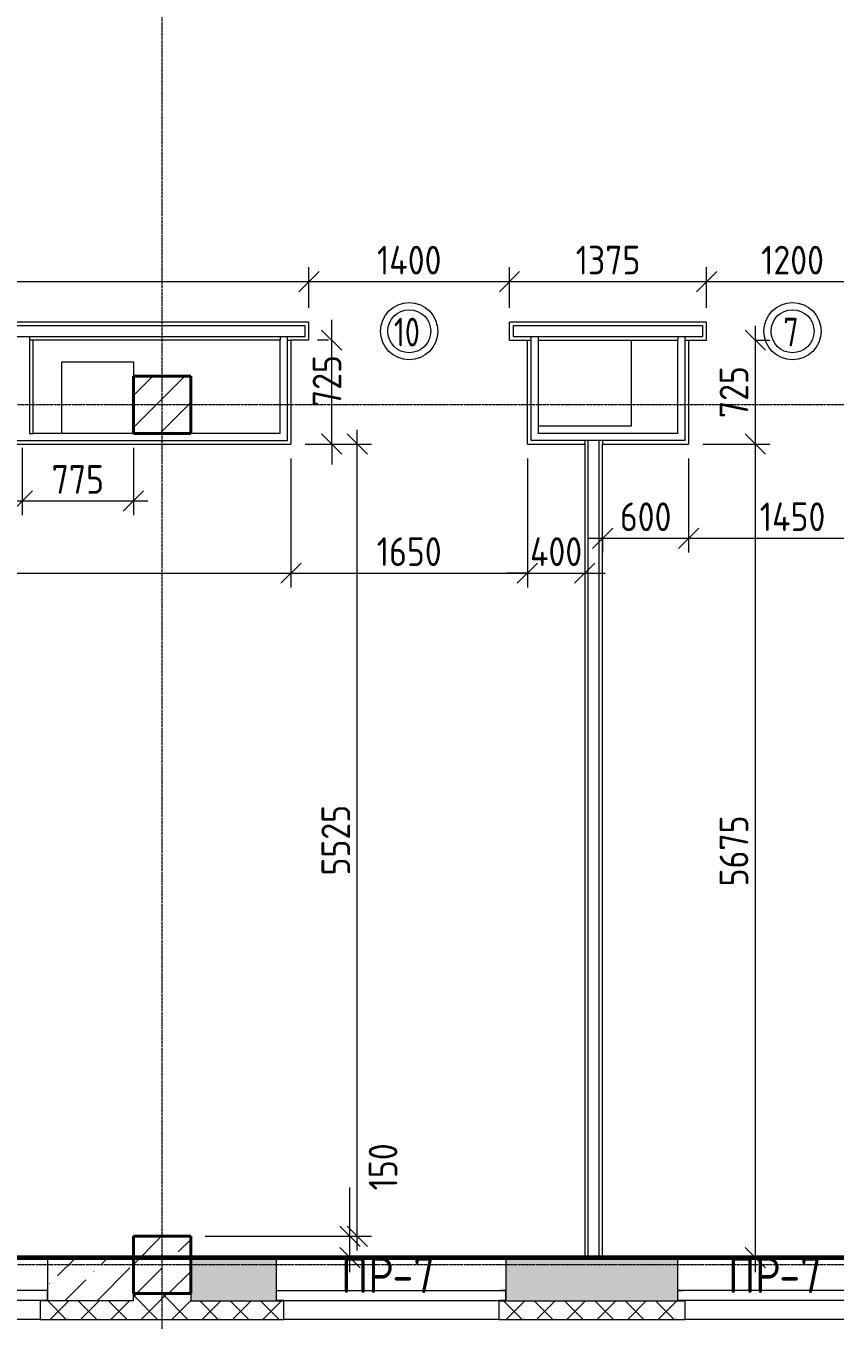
# Model space of a CAD drawing. Header units: millimetres. Extents: x -56773 to 221258, y -262288 to 26541.
# Drawn here: x -4141 to 1507, y -206008 to -196981 of the extents above; entities that cross this region are included whole.
import ezdxf

# ---------------------------------------------------------------- set-up
doc = ezdxf.new("R2010")
doc.units = ezdxf.units.MM
doc.linetypes.add('ADSK_Линия сетки', pattern=[25, 20, -2.5, 0, -2.5])
for name, color, linetype, lineweight in [('3.1 Штукатурка внешн стен для инвесторов', 5, 'Continuous', 60), ('_ Окна', 7, 'Continuous', 18), ('Марки', 7, 'Continuous', 20), ('Марки дверей', 7, 'Continuous', 20), ('Несущие колонны', 7, 'Continuous', 18), ('Окна', 7, 'Continuous', 9), ('Оси', 7, 'Continuous', 9), ('Перекрытие', 7, 'Continuous', 18), ('Размеры', 7, 'Continuous', 9), ('Стены внутренние', 7, 'Continuous', 18), ('Стены наружные', 7, 'Continuous', 18), ('Стены штриховка', 7, 'Continuous', 9)]:
    doc.layers.add(name, color=color, linetype=linetype, lineweight=lineweight)
doc.styles.add('GOST Common_2', font='', dxfattribs={"width": 0.9, "height": 250})
doc.styles.add('GOST Common_3', font='', dxfattribs={"width": 0.9, "height": 200})
doc.styles.add('GOST Common_B', font='', dxfattribs={"width": 0.8, "height": 200})
doc.styles.get('GOST Common_2').set_extended_font_data('GOST Common')
doc.styles.get('GOST Common_3').set_extended_font_data('GOST Common')
doc.styles.get('GOST Common_B').set_extended_font_data('GOST Common', bold=True)
doc.dimstyles.new('ADSK_Основной_2_0', dxfattribs={"dimscale": 304.8, "dimtxt": 201.142999, "dimasz": 0.463911, "dimexe": 0.328084, "dimexo": 0.328084, "dimgap": 0.164042, "dimtad": 1, "dimdec": 3, "dimrnd": 0.001, "dimdsep": 46, "dimtxsty": 'GOST Common_3', "dimblk1": 'OBLIQUE', "dimblk2": 'OBLIQUE', "dimsah": 1, "dimcen": 0.09, "dimdle": 0.328084, "dimazin": 2, "dimtfac": 1, "dimtdec": 4, "dimtix": 1, "dimtmove": 0, "dimatfit": 3, "dimfxl": 1, "dimtvp": 1, "dimtolj": 1, "dimtzin": 0, "dimlwd": 20, "dimlwe": 20, "dimarcsym": 2})
doc.dimstyles.new('ADSK_Основной_2_0_2', dxfattribs={"dimscale": 304.8, "dimtxt": 201.142999, "dimasz": 0.463911, "dimexe": 0.328084, "dimexo": 0.328084, "dimgap": 0.164042, "dimtad": 1, "dimdec": 3, "dimrnd": 0.001, "dimdsep": 46, "dimtxsty": 'GOST Common_3', "dimblk1": 'OBLIQUE', "dimblk2": 'OBLIQUE', "dimsah": 1, "dimcen": 0.09, "dimdle": 0.328084, "dimazin": 2, "dimtfac": 1, "dimtdec": 4, "dimtix": 1, "dimtmove": 0, "dimatfit": 3, "dimfxl": 1, "dimtvp": 1, "dimtolj": 1, "dimtzin": 0, "dimlwd": 20, "dimlwe": 20, "dimarcsym": 2})
pattern_1 = [(45, (9.36, -198628.46), (-224.506, 224.506), []), (45, (233.87, -198628.46), (-224.506, 224.506), [396.875, -79.375, 3.353, -76.022])]
pattern_2 = [(45, (9.36, -198628.46), (84.18955, 308.69595), [396.875, -79.375, 3.353, -76.022])]
pattern_3 = [(45, (9.36, -198628.46), (-106.066, 106.066), []), (135, (9.36, -198628.46), (-106.066, -106.066), [])]

# ---------------------------------------------------------------- blocks, each defined once
blk = doc.blocks.new('ADSK_КолоннаЖБ_Прямоугольная - 400x400 мм-1807143-Кладочный план 4-го этажа')
at = {"layer": 'Несущие колонны', "lineweight": 40}
for p, q in [((-200, 200), (200, 200)), ((-200, -200), (-200, 200)), ((200, 200), (200, -200)), ((200, -200), (-200, -200))]:
    blk.add_line(p, q, dxfattribs=at)
blk = doc.blocks.new('ОКНО L03 _2СТ_RS - ОК-5_1600х2000h-3556615-Кладочный план 4-го этажа')
at = {"layer": '_ Окна'}
for p, q in [((-838.1, 149), (761.9, 149)), ((-838.1, 149), (-838.1, 79)), ((-838.1, 149), (-833.1, 149)), ((-818.1, 149), (-38.1, 149)), ((-38.1, 149), (741.9, 149)), ((761.9, 149), (756.9, 149)), ((761.9, 149), (761.9, 79)), ((-838.1, 79), (761.9, 79)), ((-838.1, 79), (-803.1, 79)), ((-818.1, 79), (-38.1, 79)), ((-38.1, 79), (741.9, 79)), ((761.9, 79), (726.9, 79))]:
    blk.add_line(p, q, dxfattribs=at)
at = {"layer": 'Окна'}
blk.add_line((-888.1, -150), (811.9, -150), dxfattribs=at)
blk = doc.blocks.new('ОКНО L03 _2СТ_RS - ОК-5_1600х2000h-3556607-Кладочный план 4-го этажа')
at = {"layer": '_ Окна'}
for p, q in [((-838.1, -79), (761.9, -79)), ((-838.1, -149), (-838.1, -79)), ((-838.1, -79), (-803.1, -79)), ((-818.1, -79), (-38.1, -79)), ((-38.1, -79), (741.9, -79)), ((761.9, -79), (726.9, -79)), ((761.9, -149), (761.9, -79)), ((-838.1, -149), (761.9, -149)), ((-838.1, -149), (-833.1, -149)), ((-818.1, -149), (-38.1, -149)), ((-38.1, -149), (741.9, -149)), ((761.9, -149), (756.9, -149))]:
    blk.add_line(p, q, dxfattribs=at)
at = {"layer": 'Окна'}
blk.add_line((-888.1, 150), (811.9, 150), dxfattribs=at)
blk = doc.blocks.new('_Oblique')
at = {"color": 0, "linetype": 'ByBlock', "lineweight": -2}
blk.add_line((-0.5, -0.5), (0.5, 0.5), dxfattribs=at)
blk = doc.blocks.new('*D6170')
at = {"layer": 'Defpoints', "color": 0, "lineweight": 25, "transparency": 16777216}
for p in [(-2165.6, -198765.3), (-7140.6, -199048.5), (-2165.6, -199048.5)]:
    blk.add_point(p, dxfattribs=at)
at = {"layer": 'Размеры', "color": 0, "lineweight": 20, "transparency": 16777216}
for p, q in [((-7140.6, -198948.5), (-7140.6, -198665.3)), ((-2165.6, -198948.5), (-2165.6, -198665.3)), ((-7240.6, -198765.3), (-2065.6, -198765.3))]:
    blk.add_line(p, q, dxfattribs=at)
at = {"layer": 'Размеры', "color": 0, "lineweight": 20, "transparency": 16777216, "xscale": 141.4, "yscale": 141.4, "zscale": 141.4, "rotation": 180}
blk.add_blockref('_Oblique', (-7140.6, -198765.3), dxfattribs=at)
at = {"layer": 'Размеры', "color": 0, "lineweight": 20, "transparency": 16777216, "xscale": 141.4, "yscale": 141.4, "zscale": 141.4}
blk.add_blockref('_Oblique', (-2165.6, -198765.3), dxfattribs=at)
at = {"layer": 'Размеры', "color": 0, "lineweight": 9, "transparency": 16777216, "insert": (-4653.1, -198615.3), "char_height": 200, "width": 625.93, "attachment_point": 5, "style": 'GOST Common_3'}
blk.add_mtext('\\A1;4975', dxfattribs=at)
blk = doc.blocks.new('*D6171')
at = {"layer": 'Defpoints', "color": 0, "lineweight": 25, "transparency": 16777216}
for p in [(-765.6, -198765.3), (-2165.6, -199048.5), (-765.6, -199048.5)]:
    blk.add_point(p, dxfattribs=at)
at = {"layer": 'Размеры', "color": 0, "lineweight": 20, "transparency": 16777216}
for p, q in [((-2165.6, -198948.5), (-2165.6, -198665.3)), ((-765.6, -198948.5), (-765.6, -198665.3)), ((-2265.6, -198765.3), (-665.6, -198765.3))]:
    blk.add_line(p, q, dxfattribs=at)
at = {"layer": 'Размеры', "color": 0, "lineweight": 20, "transparency": 16777216, "xscale": 141.4, "yscale": 141.4, "zscale": 141.4, "rotation": 180}
blk.add_blockref('_Oblique', (-2165.6, -198765.3), dxfattribs=at)
at = {"layer": 'Размеры', "color": 0, "lineweight": 20, "transparency": 16777216, "xscale": 141.4, "yscale": 141.4, "zscale": 141.4}
blk.add_blockref('_Oblique', (-765.6, -198765.3), dxfattribs=at)
at = {"layer": 'Размеры', "color": 0, "lineweight": 9, "transparency": 16777216, "insert": (-1465.6, -198615.3), "char_height": 200, "width": 580.928, "attachment_point": 5, "style": 'GOST Common_3'}
blk.add_mtext('\\A1;1400', dxfattribs=at)
blk = doc.blocks.new('*D6172')
at = {"layer": 'Defpoints', "color": 0, "lineweight": 25, "transparency": 16777216}
for p in [(609.4, -198765.3), (-765.6, -199048.5), (609.4, -199048.5)]:
    blk.add_point(p, dxfattribs=at)
at = {"layer": 'Размеры', "color": 0, "lineweight": 20, "transparency": 16777216}
for p, q in [((-765.6, -198948.5), (-765.6, -198665.3)), ((609.4, -198948.5), (609.4, -198665.3)), ((-865.6, -198765.3), (709.4, -198765.3))]:
    blk.add_line(p, q, dxfattribs=at)
at = {"layer": 'Размеры', "color": 0, "lineweight": 20, "transparency": 16777216, "xscale": 141.4, "yscale": 141.4, "zscale": 141.4, "rotation": 180}
blk.add_blockref('_Oblique', (-765.6, -198765.3), dxfattribs=at)
at = {"layer": 'Размеры', "color": 0, "lineweight": 20, "transparency": 16777216, "xscale": 141.4, "yscale": 141.4, "zscale": 141.4}
blk.add_blockref('_Oblique', (609.4, -198765.3), dxfattribs=at)
at = {"layer": 'Размеры', "color": 0, "lineweight": 9, "transparency": 16777216, "insert": (-78.1, -198615.3), "char_height": 200, "width": 560.473, "attachment_point": 5, "style": 'GOST Common_3'}
blk.add_mtext('\\A1;1375', dxfattribs=at)
blk = doc.blocks.new('*D6173')
at = {"layer": 'Defpoints', "color": 0, "lineweight": 25, "transparency": 16777216}
for p in [(1809.4, -198765.3), (609.4, -199048.5), (1809.4, -199048.5)]:
    blk.add_point(p, dxfattribs=at)
at = {"layer": 'Размеры', "color": 0, "lineweight": 20, "transparency": 16777216}
for p, q in [((609.4, -198948.5), (609.4, -198665.3)), ((1809.4, -198948.5), (1809.4, -198665.3)), ((509.4, -198765.3), (1909.4, -198765.3))]:
    blk.add_line(p, q, dxfattribs=at)
at = {"layer": 'Размеры', "color": 0, "lineweight": 20, "transparency": 16777216, "xscale": 141.4, "yscale": 141.4, "zscale": 141.4, "rotation": 180}
blk.add_blockref('_Oblique', (609.4, -198765.3), dxfattribs=at)
at = {"layer": 'Размеры', "color": 0, "lineweight": 20, "transparency": 16777216, "xscale": 141.4, "yscale": 141.4, "zscale": 141.4}
blk.add_blockref('_Oblique', (1809.4, -198765.3), dxfattribs=at)
at = {"layer": 'Размеры', "color": 0, "lineweight": 9, "transparency": 16777216, "insert": (1209.4, -198615.3), "char_height": 200, "width": 560.473, "attachment_point": 5, "style": 'GOST Common_3'}
blk.add_mtext('\\A1;1200', dxfattribs=at)
blk = doc.blocks.new('*D6196')
at = {"layer": 'Defpoints', "color": 0, "lineweight": 25, "transparency": 16777216}
for p in [(484.4, -199898.5), (-115.6, -200455.2), (484.4, -200555.2)]:
    blk.add_point(p, dxfattribs=at)
at = {"layer": 'Размеры', "color": 0, "lineweight": 20, "transparency": 16777216}
for p, q in [((484.4, -199998.5), (484.4, -200655.2)), ((-215.6, -200555.2), (584.4, -200555.2)), ((-115.6, -200555.2), (-115.6, -200655.2))]:
    blk.add_line(p, q, dxfattribs=at)
at = {"layer": 'Размеры', "color": 0, "lineweight": 20, "transparency": 16777216, "xscale": 141.4, "yscale": 141.4, "zscale": 141.4, "rotation": 180}
blk.add_blockref('_Oblique', (-115.6, -200555.2), dxfattribs=at)
at = {"layer": 'Размеры', "color": 0, "lineweight": 20, "transparency": 16777216, "xscale": 141.4, "yscale": 141.4, "zscale": 141.4}
blk.add_blockref('_Oblique', (484.4, -200555.2), dxfattribs=at)
at = {"layer": 'Размеры', "color": 0, "lineweight": 9, "transparency": 16777216, "insert": (184.4, -200405.2), "char_height": 200, "width": 454.106, "attachment_point": 5, "style": 'GOST Common_3'}
blk.add_mtext('\\A1;600', dxfattribs=at)
blk = doc.blocks.new('*D6197')
at = {"layer": 'Defpoints', "color": 0, "lineweight": 25, "transparency": 16777216}
for p in [(484.4, -199898.5), (1934.4, -199898.5), (1934.4, -200555.2)]:
    blk.add_point(p, dxfattribs=at)
at = {"layer": 'Размеры', "color": 0, "lineweight": 20, "transparency": 16777216}
for p, q in [((484.4, -199998.5), (484.4, -200655.2)), ((1934.4, -199998.5), (1934.4, -200655.2)), ((384.4, -200555.2), (2034.4, -200555.2))]:
    blk.add_line(p, q, dxfattribs=at)
at = {"layer": 'Размеры', "color": 0, "lineweight": 20, "transparency": 16777216, "xscale": 141.4, "yscale": 141.4, "zscale": 141.4, "rotation": 180}
blk.add_blockref('_Oblique', (484.4, -200555.2), dxfattribs=at)
at = {"layer": 'Размеры', "color": 0, "lineweight": 20, "transparency": 16777216, "xscale": 141.4, "yscale": 141.4, "zscale": 141.4}
blk.add_blockref('_Oblique', (1934.4, -200555.2), dxfattribs=at)
at = {"layer": 'Размеры', "color": 0, "lineweight": 9, "transparency": 16777216, "insert": (1209.4, -200405.2), "char_height": 200, "width": 580.928, "attachment_point": 5, "style": 'GOST Common_3'}
blk.add_mtext('\\A1;1450', dxfattribs=at)
blk = doc.blocks.new('*D6199')
at = {"layer": 'Defpoints', "color": 0, "lineweight": 25, "transparency": 16777216}
for p in [(484.4, -199898.5), (950.6, -199898.5), (850.6, -205573.5)]:
    blk.add_point(p, dxfattribs=at)
at = {"layer": 'Размеры', "color": 0, "lineweight": 20, "transparency": 16777216}
for p, q in [((950.6, -205673.5), (950.6, -199798.5)), ((584.4, -199898.5), (1050.6, -199898.5)), ((950.6, -205573.5), (1050.6, -205573.5))]:
    blk.add_line(p, q, dxfattribs=at)
at = {"layer": 'Размеры', "color": 0, "lineweight": 20, "transparency": 16777216, "xscale": 141.4, "yscale": 141.4, "zscale": 141.4}
for p, rotation in [((950.6, -199898.5), 90), ((950.6, -205573.5), 270)]:
    blk.add_blockref('_Oblique', p, dxfattribs=dict(at, rotation=rotation))
at = {"layer": 'Размеры', "color": 0, "lineweight": 9, "transparency": 16777216, "insert": (800.6, -202736), "char_height": 200, "width": 605.475, "attachment_point": 5, "rotation": 90, "style": 'GOST Common_3'}
blk.add_mtext('\\A1;5675', dxfattribs=at)
blk = doc.blocks.new('*D6200')
at = {"layer": 'Defpoints', "color": 0, "lineweight": 25, "transparency": 16777216}
for p in [(850.6, -199173.5), (950.6, -199173.5), (484.4, -199898.5)]:
    blk.add_point(p, dxfattribs=at)
at = {"layer": 'Размеры', "color": 0, "lineweight": 20, "transparency": 16777216}
for p, q in [((950.6, -199998.5), (950.6, -199073.5)), ((950.6, -199173.5), (1050.6, -199173.5)), ((584.4, -199898.5), (1050.6, -199898.5))]:
    blk.add_line(p, q, dxfattribs=at)
at = {"layer": 'Размеры', "color": 0, "lineweight": 20, "transparency": 16777216, "xscale": 141.4, "yscale": 141.4, "zscale": 141.4}
for p, rotation in [((950.6, -199173.5), 90), ((950.6, -199898.5), 270)]:
    blk.add_blockref('_Oblique', p, dxfattribs=dict(at, rotation=rotation))
at = {"layer": 'Размеры', "color": 0, "lineweight": 9, "transparency": 16777216, "insert": (800.6, -199536), "char_height": 200, "width": 454.106, "attachment_point": 5, "rotation": 90, "style": 'GOST Common_3'}
blk.add_mtext('\\A1;725', dxfattribs=at)
blk = doc.blocks.new('*D6201')
at = {"layer": 'Defpoints', "color": 0, "lineweight": 25, "transparency": 16777216}
for p in [(-2290.6, -199898.5), (-9390.6, -200698.7), (-2290.6, -200798.7)]:
    blk.add_point(p, dxfattribs=at)
at = {"layer": 'Размеры', "color": 0, "lineweight": 20, "transparency": 16777216}
for p, q in [((-2290.6, -199998.5), (-2290.6, -200898.7)), ((-9490.6, -200798.7), (-2190.6, -200798.7)), ((-9390.6, -200798.7), (-9390.6, -200898.7))]:
    blk.add_line(p, q, dxfattribs=at)
at = {"layer": 'Размеры', "color": 0, "lineweight": 20, "transparency": 16777216, "xscale": 141.4, "yscale": 141.4, "zscale": 141.4, "rotation": 180}
blk.add_blockref('_Oblique', (-9390.6, -200798.7), dxfattribs=at)
at = {"layer": 'Размеры', "color": 0, "lineweight": 20, "transparency": 16777216, "xscale": 141.4, "yscale": 141.4, "zscale": 141.4}
blk.add_blockref('_Oblique', (-2290.6, -200798.7), dxfattribs=at)
at = {"layer": 'Размеры', "color": 0, "lineweight": 9, "transparency": 16777216, "insert": (-5840.6, -200648.7), "char_height": 200, "width": 560.473, "attachment_point": 5, "style": 'GOST Common_3'}
blk.add_mtext('\\A1;7100', dxfattribs=at)
blk = doc.blocks.new('*D6202')
at = {"layer": 'Defpoints', "color": 0, "lineweight": 25, "transparency": 16777216}
for p in [(-2290.6, -199898.5), (-640.6, -199898.5), (-640.6, -200798.7)]:
    blk.add_point(p, dxfattribs=at)
at = {"layer": 'Размеры', "color": 0, "lineweight": 20, "transparency": 16777216}
for p, q in [((-2290.6, -199998.5), (-2290.6, -200898.7)), ((-640.6, -199998.5), (-640.6, -200898.7)), ((-2390.6, -200798.7), (-540.6, -200798.7))]:
    blk.add_line(p, q, dxfattribs=at)
at = {"layer": 'Размеры', "color": 0, "lineweight": 20, "transparency": 16777216, "xscale": 141.4, "yscale": 141.4, "zscale": 141.4, "rotation": 180}
blk.add_blockref('_Oblique', (-2290.6, -200798.7), dxfattribs=at)
at = {"layer": 'Размеры', "color": 0, "lineweight": 20, "transparency": 16777216, "xscale": 141.4, "yscale": 141.4, "zscale": 141.4}
blk.add_blockref('_Oblique', (-640.6, -200798.7), dxfattribs=at)
at = {"layer": 'Размеры', "color": 0, "lineweight": 9, "transparency": 16777216, "insert": (-1465.6, -200648.7), "char_height": 200, "width": 560.473, "attachment_point": 5, "style": 'GOST Common_3'}
blk.add_mtext('\\A1;1650', dxfattribs=at)
blk = doc.blocks.new('*D6203')
at = {"layer": 'Defpoints', "color": 0, "lineweight": 25, "transparency": 16777216}
for p in [(-640.6, -199898.5), (-240.6, -200698.7), (-240.6, -200798.7)]:
    blk.add_point(p, dxfattribs=at)
at = {"layer": 'Размеры', "color": 0, "lineweight": 20, "transparency": 16777216}
for p, q in [((-640.6, -199998.5), (-640.6, -200898.7)), ((-640.6, -200798.7), (-782, -200798.7)), ((-640.6, -200798.7), (-240.6, -200798.7)), ((-240.6, -200798.7), (-240.6, -200898.7)), ((-240.6, -200798.7), (-99.2, -200798.7))]:
    blk.add_line(p, q, dxfattribs=at)
at = {"layer": 'Размеры', "color": 0, "lineweight": 20, "transparency": 16777216, "xscale": 141.4, "yscale": 141.4, "zscale": 141.4}
blk.add_blockref('_Oblique', (-640.6, -200798.7), dxfattribs=at)
at = {"layer": 'Размеры', "color": 0, "lineweight": 20, "transparency": 16777216, "xscale": 141.4, "yscale": 141.4, "zscale": 141.4, "rotation": 180}
blk.add_blockref('_Oblique', (-240.6, -200798.7), dxfattribs=at)
at = {"layer": 'Размеры', "color": 0, "lineweight": 9, "transparency": 16777216, "insert": (-440.6, -200648.7), "char_height": 200, "width": 474.561, "attachment_point": 5, "style": 'GOST Common_3'}
blk.add_mtext('\\A1;400', dxfattribs=at)
blk = doc.blocks.new('*D6206')
at = {"layer": 'Defpoints', "color": 0, "lineweight": 25, "transparency": 16777216}
for p in [(-5840.6, -199823.5), (-4165.6, -199823.5), (-4165.6, -200295)]:
    blk.add_point(p, dxfattribs=at)
at = {"layer": 'Размеры', "color": 0, "lineweight": 20, "transparency": 16777216}
for p, q in [((-5840.6, -199923.5), (-5840.6, -200395)), ((-4165.6, -199923.5), (-4165.6, -200395)), ((-5940.6, -200295), (-4065.6, -200295))]:
    blk.add_line(p, q, dxfattribs=at)
at = {"layer": 'Размеры', "color": 0, "lineweight": 20, "transparency": 16777216, "xscale": 141.4, "yscale": 141.4, "zscale": 141.4, "rotation": 180}
blk.add_blockref('_Oblique', (-5840.6, -200295), dxfattribs=at)
at = {"layer": 'Размеры', "color": 0, "lineweight": 20, "transparency": 16777216, "xscale": 141.4, "yscale": 141.4, "zscale": 141.4}
blk.add_blockref('_Oblique', (-4165.6, -200295), dxfattribs=at)
at = {"layer": 'Размеры', "color": 0, "lineweight": 9, "transparency": 16777216, "insert": (-5003.1, -200145), "char_height": 200, "width": 560.473, "attachment_point": 5, "style": 'GOST Common_3'}
blk.add_mtext('\\A1;1675', dxfattribs=at)
blk = doc.blocks.new('*D6207')
at = {"layer": 'Defpoints', "color": 0, "lineweight": 25, "transparency": 16777216}
for p in [(-4165.6, -199823.5), (-3390.6, -199823.5), (-3390.6, -200295)]:
    blk.add_point(p, dxfattribs=at)
at = {"layer": 'Размеры', "color": 0, "lineweight": 20, "transparency": 16777216}
for p, q in [((-4165.6, -199923.5), (-4165.6, -200395)), ((-3390.6, -199923.5), (-3390.6, -200395)), ((-4265.6, -200295), (-3290.6, -200295))]:
    blk.add_line(p, q, dxfattribs=at)
at = {"layer": 'Размеры', "color": 0, "lineweight": 20, "transparency": 16777216, "xscale": 141.4, "yscale": 141.4, "zscale": 141.4, "rotation": 180}
blk.add_blockref('_Oblique', (-4165.6, -200295), dxfattribs=at)
at = {"layer": 'Размеры', "color": 0, "lineweight": 20, "transparency": 16777216, "xscale": 141.4, "yscale": 141.4, "zscale": 141.4}
blk.add_blockref('_Oblique', (-3390.6, -200295), dxfattribs=at)
at = {"layer": 'Размеры', "color": 0, "lineweight": 9, "transparency": 16777216, "insert": (-3778.1, -200145), "char_height": 200, "width": 454.106, "attachment_point": 5, "style": 'GOST Common_3'}
blk.add_mtext('\\A1;775', dxfattribs=at)
blk = doc.blocks.new('*D6329')
at = {"layer": 'Defpoints', "color": 0, "lineweight": 25, "transparency": 16777216}
for p in [(-2990.6, -205423.5), (-1878.8, -205423.5), (-1927.8, -205573.5)]:
    blk.add_point(p, dxfattribs=at)
at = {"layer": 'Размеры', "color": 0, "lineweight": 20, "transparency": 16777216}
for p, q in [((-1878.8, -205423.5), (-1878.8, -205082.8)), ((-2890.6, -205423.5), (-1778.8, -205423.5)), ((-1878.8, -205673.5), (-1878.8, -205423.5)), ((-1827.8, -205573.5), (-1778.8, -205573.5))]:
    blk.add_line(p, q, dxfattribs=at)
at = {"layer": 'Размеры', "color": 0, "lineweight": 20, "transparency": 16777216, "xscale": 141.4, "yscale": 141.4, "zscale": 141.4}
for p, rotation in [((-1878.8, -205423.5), 90), ((-1878.8, -205573.5), 270)]:
    blk.add_blockref('_Oblique', p, dxfattribs=dict(at, rotation=rotation))
at = {"layer": 'Размеры', "color": 0, "lineweight": 9, "transparency": 16777216, "insert": (-1747.9, -205104), "char_height": 200, "width": 409.104, "attachment_point": 1, "rotation": 90, "line_spacing_factor": 1.022761, "style": 'GOST Common_3'}
blk.add_mtext('\\A1;150', dxfattribs=at)
blk = doc.blocks.new('*D6330')
at = {"layer": 'Defpoints', "color": 0, "lineweight": 25, "transparency": 16777216}
for p in [(-2290.6, -199898.5), (-1827.8, -199898.5), (-2990.6, -205423.5)]:
    blk.add_point(p, dxfattribs=at)
at = {"layer": 'Размеры', "color": 0, "lineweight": 20, "transparency": 16777216}
for p, q in [((-1827.8, -205523.5), (-1827.8, -199798.5)), ((-2190.6, -199898.5), (-1727.8, -199898.5)), ((-2890.6, -205423.5), (-1727.8, -205423.5))]:
    blk.add_line(p, q, dxfattribs=at)
at = {"layer": 'Размеры', "color": 0, "lineweight": 20, "transparency": 16777216, "xscale": 141.4, "yscale": 141.4, "zscale": 141.4}
for p, rotation in [((-1827.8, -199898.5), 90), ((-1827.8, -205423.5), 270)]:
    blk.add_blockref('_Oblique', p, dxfattribs=dict(at, rotation=rotation))
at = {"layer": 'Размеры', "color": 0, "lineweight": 9, "transparency": 16777216, "insert": (-1977.8, -202661), "char_height": 200, "width": 605.475, "attachment_point": 5, "rotation": 90, "style": 'GOST Common_3'}
blk.add_mtext('\\A1;5525', dxfattribs=at)
blk = doc.blocks.new('*D6331')
at = {"layer": 'Defpoints', "color": 0, "lineweight": 25, "transparency": 16777216}
for p in [(-2005.8, -199173.5), (-1927.8, -199173.5), (-2290.6, -199898.5)]:
    blk.add_point(p, dxfattribs=at)
at = {"layer": 'Размеры', "color": 0, "lineweight": 20, "transparency": 16777216}
for p, q in [((-2005.8, -199173.5), (-2005.8, -199032.1)), ((-2027.8, -199173.5), (-2105.8, -199173.5)), ((-2005.8, -199898.5), (-2005.8, -199173.5)), ((-2190.6, -199898.5), (-1905.8, -199898.5)), ((-2005.8, -199898.5), (-2005.8, -200039.9))]:
    blk.add_line(p, q, dxfattribs=at)
at = {"layer": 'Размеры', "color": 0, "lineweight": 20, "transparency": 16777216, "xscale": 141.4, "yscale": 141.4, "zscale": 141.4}
for p, rotation in [((-2005.8, -199173.5), 270), ((-2005.8, -199898.5), 90)]:
    blk.add_blockref('_Oblique', p, dxfattribs=dict(at, rotation=rotation))
at = {"layer": 'Размеры', "color": 0, "lineweight": 9, "transparency": 16777216, "insert": (-2139.2, -199640.3), "char_height": 200, "width": 454.106, "attachment_point": 1, "rotation": 90, "line_spacing_factor": 1.022761, "style": 'GOST Common_3'}
blk.add_mtext('\\A1;725', dxfattribs=at)
blk = doc.blocks.new('М_двери1 - Марка экземпляра 2-3719212-Кладочный план 4-го этажа')
at = {"layer": 'Марки дверей'}
for radius in [2, 1.5]:
    blk.add_circle((0, 0), radius, dxfattribs=at)

msp = doc.modelspace()

# ---------------------------------------------------------------- hatches: boundary and pattern name
at = {"layer": 'Несущие колонны', "lineweight": 9}
h = msp.add_hatch(dxfattribs=at)
h.set_pattern_fill('FP_1', color=256, style=0, pattern_type=2)
h.set_pattern_definition(pattern_1)
h.paths.add_polyline_path([(-3305.1281, -199823.4914), (-2990.6385, -199823.4914), (-2990.6385, -199423.4914), (-3390.6385, -199423.4914), (-3390.6385, -199823.4914)])
h = msp.add_hatch(dxfattribs=at)
h.set_pattern_fill('FP_1', color=256, style=0, pattern_type=2)
h.set_pattern_definition(pattern_1)
h.paths.add_polyline_path([(-3305.1281, -205823.4914), (-2990.6385, -205823.4914), (-2990.6385, -205423.4914), (-3390.6385, -205423.4914), (-3390.6385, -205823.4914)])
at = {"layer": 'Стены внутренние', "lineweight": 9}
h = msp.add_hatch(dxfattribs=at)
h.set_pattern_fill('FP_2', color=256, style=0, pattern_type=2)
h.set_pattern_definition(pattern_2)
h.paths.add_polyline_path([(-3390.6385, -205873.4914), (-3390.6385, -205573.4914), (-3990.6385, -205573.4914), (-3990.6385, -205872.4914), (-4040.6385, -205873.4914)])
h.paths.add_polyline_path([(-5540.6385, -205873.4914), (-5540.6385, -205872.4914), (-5590.6385, -205872.4914), (-5590.6385, -205573.4914), (-6790.6385, -205573.4914), (-6790.6385, -205872.4914), (-6605.294, -205873.4914)])
h.paths.add_polyline_path([(-14030.6674, -205873.4914), (-12190.6385, -205872.4914), (-12190.6385, -205573.4914), (-14390.6385, -205573.4914), (-14390.6385, -205872.4914), (-14440.6385, -205873.4914)])
h.paths.add_polyline_path([(-9905.46, -205873.4914), (-8390.6385, -205872.4914), (-8390.6385, -205573.4914), (-8990.6385, -205573.4914), (-8990.6385, -205823.4914), (-9390.6385, -205823.4914), (-9390.6385, -205573.4914), (-10590.6385, -205573.4914), (-10590.6385, -205872.4914), (-10640.6385, -205873.4914)])
h.paths.add_polyline_path([(-19390.6385, -205873.4914), (-18790.6385, -205872.4914), (-18790.6385, -205573.4914), (-19390.6385, -205573.4914), (-19390.6385, -205823.4914)])
h.paths.add_polyline_path([(-15940.6385, -205873.4914), (-15940.6385, -205872.4914), (-15990.6385, -205872.4914), (-15990.6385, -205573.4914), (-17190.6385, -205573.4914), (-17190.6385, -205872.4914), (-16505.7919, -205873.4914)])
h = msp.add_hatch(dxfattribs=at)
h.set_pattern_fill('FP_2', color=256, style=0, pattern_type=2)
h.set_pattern_definition(pattern_2)
h.paths.add_polyline_path([(59259.3615, -205873.4914), (59259.3615, -205872.4914), (59209.3615, -205872.4914), (59209.3615, -205573.4914), (58009.3615, -205573.4914), (58009.3615, -205872.4914), (57959.3615, -205873.4914)])
h.paths.add_polyline_path([(60759.3615, -205873.4914), (61559.3615, -205873.4914), (61559.3615, -205573.4914), (60809.3615, -205573.4914), (60809.3615, -205872.4914), (60759.3615, -205872.4914)])
h.paths.add_polyline_path([(56459.3615, -205873.4914), (56459.3615, -205872.4914), (56409.3615, -205872.4914), (56409.3615, -205573.4914), (54809.3615, -205573.4914), (54809.3615, -205872.4914), (56097.859, -205873.4914)])
h.paths.add_polyline_path([(53259.3615, -205873.4914), (53259.3615, -205872.4914), (53209.3615, -205872.4914), (53209.3615, -205573.4914), (52009.3615, -205573.4914), (52009.3615, -205872.4914), (52797.6931, -205873.4914)])
h.paths.add_polyline_path([(48459.3615, -205873.4914), (50409.3615, -205872.4914), (50409.3615, -205573.4914), (48509.3615, -205573.4914), (48509.3615, -205872.4914), (48459.3615, -205872.4914)])
h.paths.add_polyline_path([(39597.0293, -205873.4914), (40609.3615, -205872.4914), (40609.3615, -205573.4914), (39009.3615, -205573.4914), (39009.3615, -205872.4914), (38959.3615, -205873.4914)])
h.paths.add_polyline_path([(37459.3615, -205873.4914), (37459.3615, -205872.4914), (37409.3615, -205872.4914), (37409.3615, -205573.4914), (36209.3615, -205573.4914), (36209.3615, -205872.4914), (36296.8633, -205873.4914)])
h.paths.add_polyline_path([(46959.3615, -205873.4914), (46959.3615, -205872.4914), (46909.3615, -205872.4914), (46909.3615, -205573.4914), (45009.3615, -205573.4914), (45009.3615, -205872.4914), (46197.3612, -205873.4914)])
h.paths.add_polyline_path([(42897.1952, -205873.4914), (43409.3615, -205872.4914), (43409.3615, -205573.4914), (42209.3615, -205573.4914), (42209.3615, -205872.4914), (42159.3615, -205873.4914)])
h.paths.add_polyline_path([(34659.3615, -205873.4914), (34659.3615, -205872.4914), (34609.3615, -205872.4914), (34609.3615, -205573.4914), (34009.3615, -205573.4914), (34009.3615, -205823.4914), (33609.3615, -205823.4914), (33609.3615, -205573.4914), (33009.3615, -205573.4914), (33009.3615, -205872.4914), (32996.6974, -205873.4914)])
h.paths.add_polyline_path([(22659.3615, -205873.4914), (22659.3615, -205872.4914), (22609.3615, -205872.4914), (22609.3615, -205573.4914), (22009.3615, -205573.4914), (22009.3615, -205823.4914), (21609.3615, -205823.4914), (21609.3615, -205573.4914), (21009.3615, -205573.4914), (21009.3615, -205872.4914), (20959.3615, -205873.4914)])
h.paths.add_polyline_path([(28659.3615, -205873.4914), (28659.3615, -205872.4914), (28609.3615, -205872.4914), (28609.3615, -205573.4914), (27009.3615, -205573.4914), (27009.3615, -205872.4914), (26959.3615, -205873.4914)])
h.paths.add_polyline_path([(25459.3615, -205873.4914), (25459.3615, -205872.4914), (25409.3615, -205872.4914), (25409.3615, -205573.4914), (24209.3615, -205573.4914), (24209.3615, -205872.4914), (24159.3615, -205873.4914)])
h.paths.add_polyline_path([(19459.3615, -205873.4914), (19459.3615, -205872.4914), (19409.3615, -205872.4914), (19409.3615, -205573.4914), (18209.3615, -205573.4914), (18209.3615, -205872.4914), (18159.3615, -205873.4914)])
h.paths.add_polyline_path([(31459.3615, -205873.4914), (31459.3615, -205872.4914), (31409.3615, -205872.4914), (31409.3615, -205573.4914), (30209.3615, -205573.4914), (30209.3615, -205872.4914), (30159.3615, -205873.4914)])
h.paths.add_polyline_path([(16659.3615, -205873.4914), (16659.3615, -205872.4914), (16609.3615, -205872.4914), (16609.3615, -205573.4914), (16009.3615, -205573.4914), (16009.3615, -205823.4914), (15609.3615, -205823.4914), (15609.3615, -205573.4914), (15009.3615, -205573.4914), (15009.3615, -205823.4914), (14609.3615, -205823.4914), (14609.3615, -205573.4914), (14009.3615, -205573.4914), (14009.3615, -205872.4914), (16495.8676, -205873.4914)])
h.paths.add_polyline_path([(9659.3615, -205873.4914), (9659.3615, -205872.4914), (9609.3615, -205872.4914), (9609.3615, -205573.4914), (9009.3615, -205573.4914), (9009.3615, -205823.4914), (8609.3615, -205823.4914), (8609.3615, -205573.4914), (8009.3615, -205573.4914), (8009.3615, -205872.4914), (7959.3615, -205873.4914)])
h.paths.add_polyline_path([(11159.3615, -205873.4914), (12409.3615, -205872.4914), (12409.3615, -205573.4914), (11209.3615, -205573.4914), (11209.3615, -205872.4914), (11159.3615, -205872.4914)])
h.paths.add_polyline_path([(3659.3615, -205873.4914), (3659.3615, -205872.4914), (3609.3615, -205872.4914), (3609.3615, -205573.4914), (3009.3615, -205573.4914), (3009.3615, -205823.4914), (2609.3615, -205823.4914), (2609.3615, -205573.4914), (2009.3615, -205573.4914), (2009.3615, -205872.4914), (3295.2038, -205873.4914)])
h.paths.add_polyline_path([(-840.6385, -205873.4914), (409.3615, -205872.4914), (409.3615, -205573.4914), (-790.6385, -205573.4914), (-790.6385, -205872.4914), (-840.6385, -205872.4914)])
h.paths.add_polyline_path([(-2340.6385, -205873.4914), (-2340.6385, -205872.4914), (-2390.6385, -205872.4914), (-2390.6385, -205573.4914), (-2990.6385, -205573.4914), (-2990.6385, -205873.4914)])
h.paths.add_polyline_path([(5159.3615, -205873.4914), (6409.3615, -205872.4914), (6409.3615, -205573.4914), (5209.3615, -205573.4914), (5209.3615, -205872.4914), (5159.3615, -205872.4914)])
at = {"layer": 'Стены наружные', "lineweight": 9}
h = msp.add_hatch(dxfattribs=at)
h.set_pattern_fill('FP_4', color=256, style=0, pattern_type=2)
h.set_pattern_definition(pattern_3)
h.paths.add_polyline_path([(-3390.6385, -206003.4914), (-3390.6385, -205873.4914), (-4040.6385, -205873.4914), (-4040.6385, -206003.4914)])
h.paths.add_polyline_path([(-17240.6385, -206003.4914), (-15940.6385, -206003.4914), (-15940.6385, -205873.4914), (-17240.6385, -205873.4914)])
h.paths.add_polyline_path([(-19390.6385, -206003.4914), (-18740.6385, -206003.4914), (-18740.6385, -205873.4914), (-19390.6385, -205873.4914)])
h.paths.add_polyline_path([(-6605.294, -206003.4914), (-5540.6385, -206003.4914), (-5540.6385, -205873.4914), (-6840.6385, -205873.4914), (-6840.6385, -206003.4914)])
h.paths.add_polyline_path([(-14440.6385, -206003.4914), (-12140.6385, -206003.4914), (-12140.6385, -205873.4914), (-14440.6385, -205873.4914)])
h.paths.add_polyline_path([(-9905.46, -206003.4914), (-8340.6385, -206003.4914), (-8340.6385, -205873.4914), (-10640.6385, -205873.4914), (-10640.6385, -206003.4914)])
h = msp.add_hatch(dxfattribs=at)
h.set_pattern_fill('FP_4', color=256, style=0, pattern_type=2)
h.set_pattern_definition(pattern_3)
h.paths.add_polyline_path([(-3390.6385, -206003.4914), (-2990.6385, -206003.4914), (-2990.6385, -205823.4914), (-3390.6385, -205823.4914), (-3390.6385, -205873.4914)])
h = msp.add_hatch(dxfattribs=at)
h.set_pattern_fill('FP_4', color=256, style=0, pattern_type=2)
h.set_pattern_definition(pattern_3)
h.paths.add_polyline_path([(61989.3615, -206003.4914), (61989.3615, -205873.4914), (60759.3615, -205873.4914), (60759.3615, -206003.4914), (61873.1494, -206003.4914)])
h.paths.add_polyline_path([(57959.3615, -206003.4914), (59259.3615, -206003.4914), (59259.3615, -205873.4914), (57959.3615, -205873.4914)])
h.paths.add_polyline_path([(40659.3615, -206003.4914), (40659.3615, -205873.4914), (38959.3615, -205873.4914), (38959.3615, -206003.4914), (39597.0293, -206003.4914)])
h.paths.add_polyline_path([(51959.3615, -206003.4914), (53259.3615, -206003.4914), (53259.3615, -205873.4914), (51959.3615, -205873.4914)])
h.paths.add_polyline_path([(42159.3615, -206003.4914), (43459.3615, -206003.4914), (43459.3615, -205873.4914), (42159.3615, -205873.4914)])
h.paths.add_polyline_path([(44959.3615, -206003.4914), (46959.3615, -206003.4914), (46959.3615, -205873.4914), (44959.3615, -205873.4914)])
h.paths.add_polyline_path([(37459.3615, -206003.4914), (37459.3615, -205873.4914), (36159.3615, -205873.4914), (36159.3615, -206003.4914), (36296.8633, -206003.4914)])
h.paths.add_polyline_path([(56097.859, -206003.4914), (56459.3615, -206003.4914), (56459.3615, -205873.4914), (54759.3615, -205873.4914), (54759.3615, -206003.4914)])
h.paths.add_polyline_path([(48459.3615, -206003.4914), (50459.3615, -206003.4914), (50459.3615, -205873.4914), (48459.3615, -205873.4914)])
h.paths.add_polyline_path([(32996.6974, -206003.4914), (34659.3615, -206003.4914), (34659.3615, -205873.4914), (32959.3615, -205873.4914), (32959.3615, -206003.4914)])
h.paths.add_polyline_path([(16659.3615, -206003.4914), (16659.3615, -205873.4914), (13959.3615, -205873.4914), (13959.3615, -206003.4914), (16495.8676, -206003.4914)])
h.paths.add_polyline_path([(31459.3615, -206003.4914), (31459.3615, -205873.4914), (30159.3615, -205873.4914), (30159.3615, -206003.4914)])
h.paths.add_polyline_path([(18159.3615, -206003.4914), (19459.3615, -206003.4914), (19459.3615, -205873.4914), (18159.3615, -205873.4914)])
h.paths.add_polyline_path([(20959.3615, -206003.4914), (22659.3615, -206003.4914), (22659.3615, -205873.4914), (20959.3615, -205873.4914)])
h.paths.add_polyline_path([(26959.3615, -206003.4914), (28659.3615, -206003.4914), (28659.3615, -205873.4914), (26959.3615, -205873.4914)])
h.paths.add_polyline_path([(25459.3615, -206003.4914), (25459.3615, -205873.4914), (24159.3615, -205873.4914), (24159.3615, -206003.4914)])
h.paths.add_polyline_path([(459.3615, -206003.4914), (459.3615, -205873.4914), (-840.6385, -205873.4914), (-840.6385, -206003.4914), (-4.9621, -206003.4914)])
h.paths.add_polyline_path([(12459.3615, -206003.4914), (12459.3615, -205873.4914), (11159.3615, -205873.4914), (11159.3615, -206003.4914)])
h.paths.add_polyline_path([(9659.3615, -206003.4914), (9659.3615, -205873.4914), (7959.3615, -205873.4914), (7959.3615, -206003.4914)])
h.paths.add_polyline_path([(1959.3615, -206003.4914), (3659.3615, -206003.4914), (3659.3615, -205873.4914), (1959.3615, -205873.4914)])
h.paths.add_polyline_path([(-2990.6385, -206003.4914), (-2340.6385, -206003.4914), (-2340.6385, -205873.4914), (-2990.6385, -205873.4914)])
h.paths.add_polyline_path([(5159.3615, -206003.4914), (6459.3615, -206003.4914), (6459.3615, -205873.4914), (5159.3615, -205873.4914)])

# ---------------------------------------------------------------- linework, layer by layer
at = {"layer": '3.1 Штукатурка внешн стен для инвесторов'}
msp.add_lwpolyline([(61409.3615, -205573.4914), (-19390.6385, -205573.4914)], dxfattribs=at)
at = {"layer": 'Несущие колонны', "lineweight": 9}
for p, q in [((-2990.6385, -199423.4914), (-3390.6385, -199423.4914)), ((-3390.6385, -199423.4914), (-3390.6385, -199823.4914)), ((-2990.6385, -199823.4914), (-2990.6385, -199423.4914)), ((-3390.6385, -199823.4914), (-2990.6385, -199823.4914)), ((-2990.6385, -205423.4914), (-3390.6385, -205423.4914)), ((-3390.6385, -205423.4914), (-3390.6385, -205823.4914)), ((-2990.6385, -205823.4914), (-2990.6385, -205423.4914)), ((-3390.6385, -205823.4914), (-2990.6385, -205823.4914))]:
    msp.add_line(p, q, dxfattribs=at)
at = {"layer": 'Оси', "linetype": 'ADSK_Линия сетки', "lineweight": 5}
for p, q in [((-3190.6385, -209602.3427), (-3190.6385, -174127.5463)), ((62563.3938, -199623.4914), (-25230.7352, -199623.4914)), ((62563.3938, -205623.4914), (-25230.7352, -205623.4914))]:
    msp.add_line(p, q, dxfattribs=at)
at = {"layer": 'Перекрытие'}
for p, q in [((84.3615, -199173.4914), (84.3615, -199773.4914)), ((-3890.6385, -199823.4914), (-3890.6385, -199323.4914)), ((-3890.6385, -199323.4914), (-3390.6385, -199323.4914)), ((-3390.6385, -199323.4914), (-3390.6385, -199423.4914)), ((84.3615, -199773.4914), (-565.6385, -199773.4914))]:
    msp.add_line(p, q, dxfattribs=at)
at = {"layer": 'Стены внутренние', "lineweight": 5}
for p, q in [((-2165.6385, -199048.4914), (-7140.6385, -199048.4914)), ((-2165.6385, -199173.4914), (-2165.6385, -199048.4914)), ((609.3615, -199048.4914), (-765.6385, -199048.4914)), ((-765.6385, -199173.4914), (-765.6385, -199048.4914)), ((609.3615, -199173.4914), (609.3615, -199048.4914)), ((-2365.6385, -199173.4914), (-4090.6385, -199173.4914)), ((-4090.6385, -199823.4914), (-4090.6385, -199173.4914)), ((-2365.6385, -199823.4914), (-2365.6385, -199173.4914)), ((-2290.6385, -199173.4914), (-2290.6385, -199898.4914)), ((-2165.6385, -199173.4914), (-2290.6385, -199173.4914)), ((-765.6385, -199173.4914), (-640.6385, -199173.4914)), ((-640.6385, -199898.4914), (-640.6385, -199173.4914)), ((-565.6385, -199173.4914), (-565.6385, -199823.4914)), ((-565.6385, -199173.4914), (409.3615, -199173.4914)), ((409.3615, -199823.4914), (409.3615, -199173.4914)), ((484.3615, -199173.4914), (609.3615, -199173.4914)), ((484.3615, -199173.4914), (484.3615, -199898.4914)), ((-2365.6385, -199823.4914), (-4090.6385, -199823.4914)), ((409.3615, -199823.4914), (-565.6385, -199823.4914)), ((-9390.6385, -199898.4914), (-2290.6385, -199898.4914)), ((-640.6385, -199898.4914), (-240.6385, -199898.4914)), ((-240.6385, -199898.4914), (-240.6385, -205573.4914)), ((-115.6385, -199898.4914), (484.3615, -199898.4914)), ((-115.6385, -205573.4914), (-115.6385, -199898.4914)), ((-5590.6385, -205573.4914), (-3990.6385, -205573.4914)), ((-3390.6385, -205573.4914), (-3990.6385, -205573.4914)), ((-3990.6385, -205573.4914), (-3990.6385, -205872.4914)), ((-3390.6385, -205873.4914), (-3390.6385, -205573.4914)), ((-2390.6385, -205573.4914), (-2990.6385, -205573.4914)), ((-2990.6385, -205573.4914), (-2990.6385, -205823.4914)), ((-2390.6385, -205872.4914), (-2390.6385, -205573.4914)), ((-2390.6385, -205573.4914), (-790.6385, -205573.4914)), ((-240.6385, -205573.4914), (-790.6385, -205573.4914)), ((-790.6385, -205573.4914), (-790.6385, -205872.4914)), ((409.3615, -205573.4914), (-115.6385, -205573.4914)), ((409.3615, -205872.4914), (409.3615, -205573.4914)), ((409.3615, -205573.4914), (2009.3615, -205573.4914)), ((-3990.6385, -205872.4914), (-4040.6385, -205872.4914)), ((-4040.6385, -205872.4914), (-4040.6385, -205873.4914)), ((-2340.6385, -205872.4914), (-2390.6385, -205872.4914)), ((-2340.6385, -205873.4914), (-2340.6385, -205872.4914)), ((-790.6385, -205872.4914), (-840.6385, -205872.4914)), ((-840.6385, -205872.4914), (-840.6385, -205873.4914)), ((459.3615, -205872.4914), (409.3615, -205872.4914)), ((459.3615, -205873.4914), (459.3615, -205872.4914))]:
    msp.add_line(p, q, dxfattribs=at)
at = {"layer": 'Стены наружные', "lineweight": 9}
for p, q in [((-4040.6385, -205873.4914), (-4040.6385, -206003.4914)), ((-2990.6385, -205823.4914), (-3390.6385, -205823.4914)), ((-2340.6385, -206003.4914), (-2340.6385, -205873.4914)), ((-840.6385, -205873.4914), (-840.6385, -206003.4914)), ((459.3615, -206003.4914), (459.3615, -205873.4914)), ((-4040.6385, -206003.4914), (-5540.6385, -206003.4914)), ((-4040.6385, -206003.4914), (-2340.6385, -206003.4914)), ((-840.6385, -206003.4914), (-2340.6385, -206003.4914)), ((-840.6385, -206003.4914), (459.3615, -206003.4914)), ((1959.3615, -206003.4914), (459.3615, -206003.4914))]:
    msp.add_line(p, q, dxfattribs=at)
at = {"layer": 'Стены штриховка', "lineweight": 9}
for p, q in [((-2190.6385, -199073.4914), (-7115.6385, -199073.4914)), ((-2190.6385, -199148.4914), (-2190.6385, -199073.4914)), ((584.3615, -199073.4914), (-740.6385, -199073.4914)), ((-740.6385, -199073.4914), (-740.6385, -199148.4914)), ((584.3615, -199148.4914), (584.3615, -199073.4914)), ((-7115.6385, -199148.4914), (-2190.6385, -199148.4914)), ((-4115.6385, -199148.4914), (-4115.6385, -199823.4914)), ((-4090.6385, -199173.4914), (-4115.6385, -199173.4914)), ((-2365.6385, -199148.4914), (-2365.6385, -199173.4914)), ((-2315.6385, -199873.4914), (-2315.6385, -199148.4914)), ((-2315.6385, -199173.4914), (-2290.6385, -199173.4914)), ((-740.6385, -199148.4914), (584.3615, -199148.4914)), ((-640.6385, -199173.4914), (-615.6385, -199173.4914)), ((-615.6385, -199873.4914), (-615.6385, -199148.4914)), ((-565.6385, -199148.4914), (-565.6385, -199173.4914)), ((409.3615, -199148.4914), (409.3615, -199173.4914)), ((459.3615, -199873.4914), (459.3615, -199148.4914)), ((459.3615, -199173.4914), (484.3615, -199173.4914)), ((-4115.6385, -199823.4914), (-4090.6385, -199823.4914)), ((-9415.6385, -199873.4914), (-2315.6385, -199873.4914)), ((459.3615, -199873.4914), (-615.6385, -199873.4914)), ((-240.6385, -199873.4914), (-240.6385, -199898.4914)), ((-215.6385, -205573.4914), (-215.6385, -199873.4914)), ((-140.6385, -205573.4914), (-140.6385, -199873.4914)), ((-115.6385, -199873.4914), (-115.6385, -199898.4914)), ((-240.6385, -205573.4914), (-115.6385, -205573.4914)), ((-3390.6385, -205873.4914), (-4040.6385, -205873.4914)), ((-2990.6385, -205823.4914), (-2990.6385, -205873.4914)), ((-2990.6385, -205873.4914), (-2340.6385, -205873.4914)), ((-840.6385, -205873.4914), (459.3615, -205873.4914))]:
    msp.add_line(p, q, dxfattribs=at)

# ---------------------------------------------------------------- block references
at = {"layer": 'Марки дверей', "xscale": 99.99999999999993, "yscale": 99.99999999999993, "zscale": 99.99999999999993}
for p in [(-1465.6385, -199110.9914), (1209.3615, -199110.9914)]:
    msp.add_blockref('М_двери1 - Марка экземпляра 2-3719212-Кладочный план 4-го этажа', p, dxfattribs=at)
at = {"layer": 'Несущие колонны', "lineweight": 9, "rotation": 89.9999999999999}
for p in [(-3190.6385, -199623.4914), (-3190.6385, -205623.4914)]:
    msp.add_blockref('ADSK_КолоннаЖБ_Прямоугольная - 400x400 мм-1807143-Кладочный план 4-го этажа', p, dxfattribs=at)
at = {"layer": 'Окна', "rotation": 180}
for p in [(-4828.7385, -205723.4914), (1171.2615, -205723.4914)]:
    msp.add_blockref('ОКНО L03 _2СТ_RS - ОК-5_1600х2000h-3556615-Кладочный план 4-го этажа', p, dxfattribs=at)
at = {"layer": 'Окна', "lineweight": 9}
msp.add_blockref('ОКНО L03 _2СТ_RS - ОК-5_1600х2000h-3556607-Кладочный план 4-го этажа', (-1552.5385, -205723.4914), dxfattribs=at)

# ---------------------------------------------------------------- texts
at = {"layer": 'Марки', "lineweight": 9, "char_height": 250, "attachment_point": 1, "style": 'GOST Common_2'}
for s, insert, width in [('ПР', (-1940.5693, -205569.5103), 432.91125), ('-7', (-1583.3818, -205569.5103), 389.620125), ('ПР', (759.4307, -205569.5103), 432.91125), ('-7', (1116.6182, -205569.5103), 389.620125)]:
    msp.add_mtext(s, dxfattribs=dict(at, insert=insert, width=width))
at = {"layer": 'Марки дверей', "lineweight": 5, "char_height": 200, "attachment_point": 1, "style": 'GOST Common_B'}
for s, insert, width in [('10', (-1572.0959, -199017.3325), 250.1265), ('\\fGOST Common|b1|i0|c204|p34|;\\W.8;7', (1145.3041, -199017.3325), 147.5105)]:
    msp.add_mtext(s, dxfattribs=dict(at, insert=insert, width=width))

# ---------------------------------------------------------------- dimensions: what is measured, and where the dimension line sits
at = {"layer": 'Размеры', "lineweight": 9}
for base, p1, p2, override, picture, middle in [((-2165.6385, -198765.34), (-7140.6385, -199048.4914), (-2165.6385, -199048.4914), {"dimpost": '<>', "dimfxl": 4975}, '*D6170', (-4653.1385, -198615.34)), ((-765.6385, -198765.34), (-2165.6385, -199048.4914), (-765.6385, -199048.4914), {"dimpost": '<>', "dimfxl": 1400}, '*D6171', (-1465.6385, -198615.34)), ((609.3615, -198765.34), (-765.6385, -199048.4914), (609.3615, -199048.4914), {"dimpost": '<>', "dimfxl": 1375}, '*D6172', (-78.1385, -198615.34)), ((1809.3615, -198765.34), (609.3615, -199048.4914), (1809.3615, -199048.4914), {"dimpost": '<>', "dimfxl": 1200}, '*D6173', (1209.3615, -198615.34)), ((-4165.6385, -200294.9534), (-5840.6385, -199823.4914), (-4165.6385, -199823.4914), {"dimpost": '<>', "dimfxl": 1675}, '*D6206', (-5003.1385, -200144.9534)), ((-3390.6385, -200294.9534), (-4165.6385, -199823.4914), (-3390.6385, -199823.4914), {"dimpost": '<>', "dimfxl": 775}, '*D6207', (-3778.1385, -200144.9534)), ((-2290.6385, -200798.7307), (-9390.6385, -200698.7458), (-2290.6385, -199898.4914), {"dimpost": '<>', "dimfxl": 7144.956764}, '*D6201', (-5840.6385, -200648.7307)), ((-640.6385, -200798.7307), (-2290.6385, -199898.4914), (-640.6385, -199898.4914), {"dimpost": '<>', "dimfxl": 1650}, '*D6202', (-1465.6385, -200648.7307)), ((-240.6385, -200798.7307), (-640.6385, -199898.4914), (-240.6385, -200698.7458), {"dimpost": '<>', "dimfxl": 894.654767}, '*D6203', (-440.6385, -200648.7307)), ((484.3615, -200555.1504), (-115.6385, -200455.1655), (484.3615, -199898.4914), {"dimpost": '<>', "dimfxl": 818.465639}, '*D6196', (184.3615, -200405.1504)), ((1934.3615, -200555.1504), (484.3615, -199898.4914), (1934.3615, -199898.4914), {"dimpost": '<>', "dimfxl": 1450}, '*D6197', (1209.3615, -200405.1504))]:
    dim = msp.add_linear_dim(base=base, p1=p1, p2=p2, dimstyle='ADSK_Основной_2_0_2', override=override, dxfattribs=at)
    dim.commit()
    dim.dimension.update_dxf_attribs({"geometry": picture, "text_midpoint": middle})
for base, p1, p2, override, picture, middle in [((-2005.8301, -199173.4914), (-2290.6385, -199898.4914), (-1927.7827, -199173.4914), {"dimpost": '<>', "dimfxl": 810.733833}, '*D6331', (-2005.8301, -199413.2322)), ((-1878.824, -205423.4914), (-1927.7827, -205573.4914), (-2990.6385, -205423.4914), {"dimpost": '<>', "dimfxl": 1073.388326}, '*D6329', (-1614.5383, -205082.8016))]:
    dim = msp.add_linear_dim(base=base, p1=p1, p2=p2, angle=90, dimstyle='ADSK_Основной_2_0', override=override, dxfattribs=at)
    dim.commit()
    dim.dimension.update_dxf_attribs({"geometry": picture, "text_midpoint": middle, "dimtype": 160, "text_rotation": 90})
for base, p1, p2, override, picture, middle in [((950.6143, -199173.4914), (484.3615, -199898.4914), (850.6294, -199173.4914), {"dimpost": '<>', "dimfxl": 812.266681}, '*D6200', (800.6143, -199535.9914)), ((-1827.7978, -199898.4914), (-2990.6385, -205423.4914), (-2290.6385, -199898.4914), {"dimpost": '<>', "dimfxl": 5569.167352}, '*D6330', (-1977.7978, -202660.9914)), ((950.6143, -199898.4914), (850.6294, -205573.4914), (484.3615, -199898.4914), {"dimpost": '<>', "dimfxl": 5686.807291}, '*D6199', (800.6143, -202735.9914))]:
    dim = msp.add_linear_dim(base=base, p1=p1, p2=p2, angle=90, dimstyle='ADSK_Основной_2_0_2', override=override, dxfattribs=at)
    dim.commit()
    dim.dimension.update_dxf_attribs({"geometry": picture, "text_midpoint": middle})

doc.saveas('drawing.dxf')
